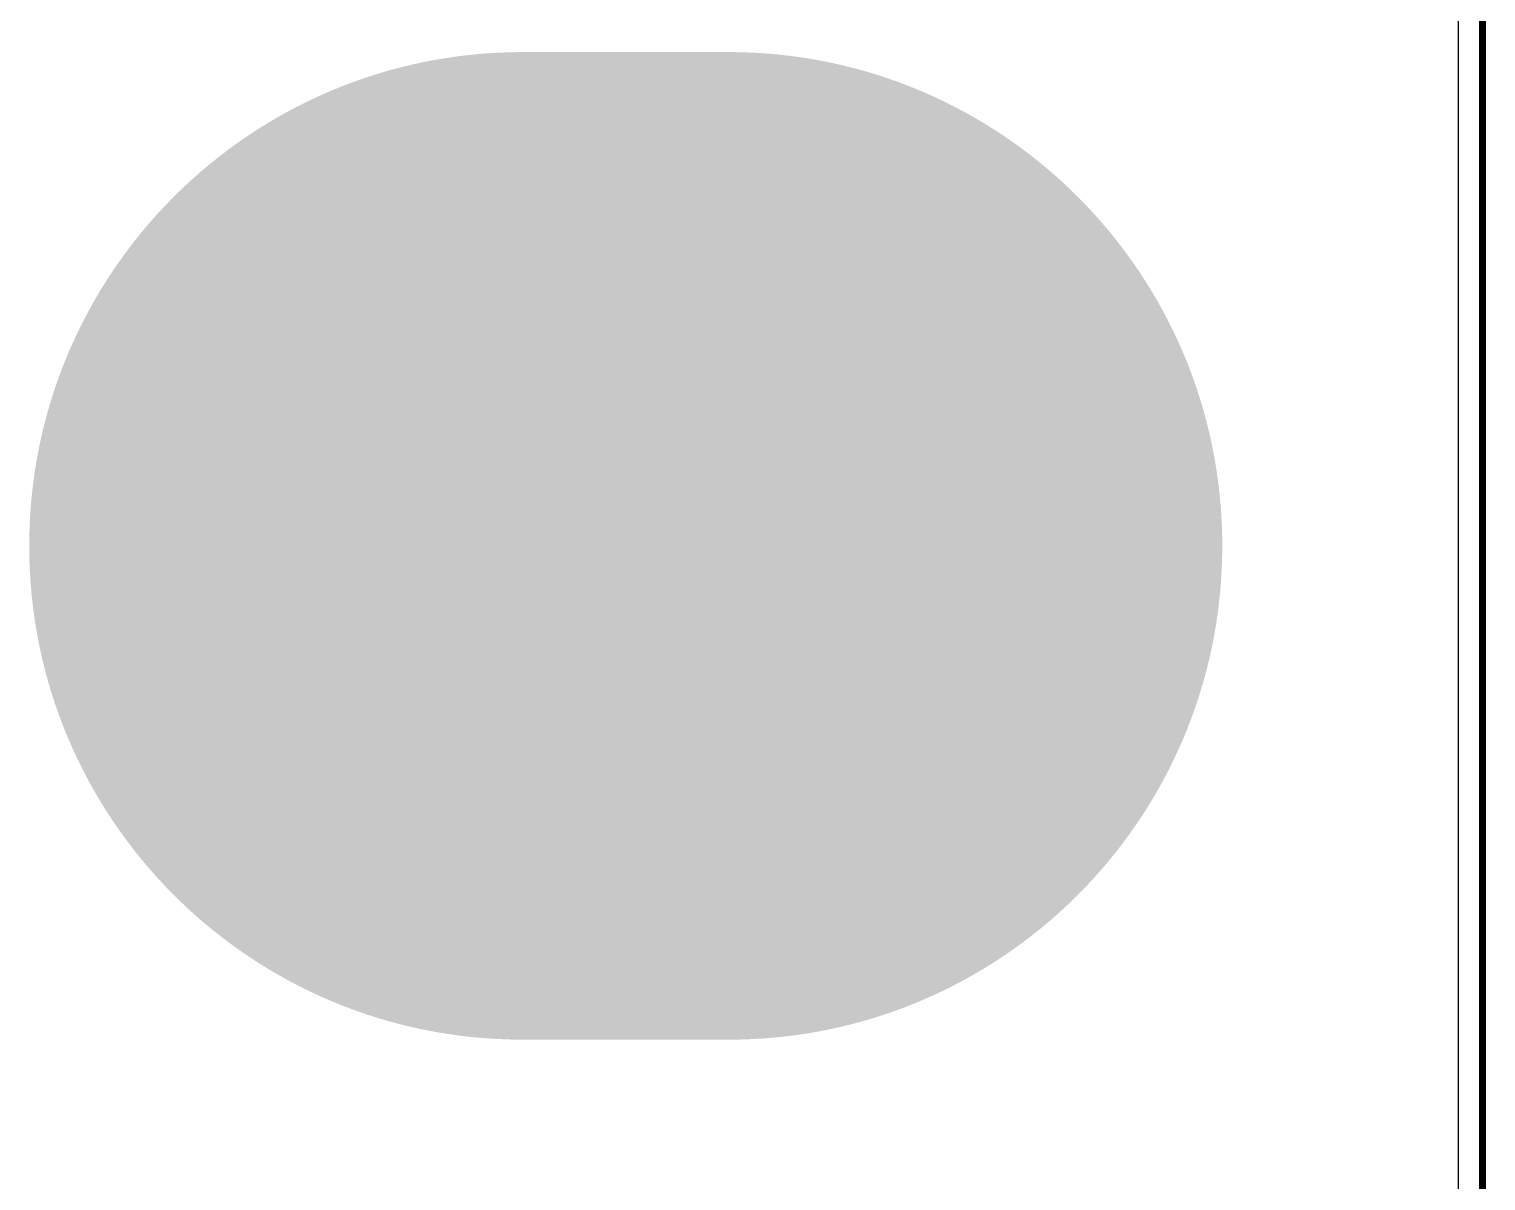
# Model space of a CAD drawing. Header units: millimetres. Extents: x -3.3 to 49.3, y -30.5 to 0.
# Drawn here: x 38.65 to 49.27, y -16.63 to -8.23 of the extents above; entities that cross this region are included whole.
import ezdxf

# ---------------------------------------------------------------- set-up
doc = ezdxf.new("R2010")
doc.units = ezdxf.units.MM
for name, color, linetype in [('BottomLayer', 5, 'Continuous'), ('BottomSolder', 6, 'Continuous'), ('KeepOutLayer', 6, 'Continuous'), ('MultiLayer', 9, 'Continuous'), ('PadHoleLayer', 156, 'Continuous'), ('TopLayer', 1, 'Continuous'), ('TopSolder', 216, 'Continuous'), ('ViaHoleLayer', 16, 'Continuous')]:
    doc.layers.add(name, color=color, linetype=linetype)

msp = doc.modelspace()

# ---------------------------------------------------------------- hatches: boundary and pattern name
at = {"layer": 'BottomLayer'}
h = msp.add_hatch(color=5, dxfattribs=at)
edge = h.paths.add_edge_path()
edge.add_arc((43.75, -12), 3.5, 270, 450)
edge.add_line((43.75, -8.5), (42.25, -8.5))
edge.add_arc((42.25, -12), 3.5, 90, 270)
edge.add_line((42.25, -15.5), (43.75, -15.5))
h = msp.add_hatch(color=5, dxfattribs=at)
edge = h.paths.add_edge_path()
edge.add_arc((43, -9.5), 0.35, 0, 360)
h = msp.add_hatch(color=5, dxfattribs=at)
edge = h.paths.add_edge_path()
edge.add_arc((40.932, -10.132), 0.35, 0, 360)
h = msp.add_hatch(color=5, dxfattribs=at)
edge = h.paths.add_edge_path()
edge.add_arc((45.068, -10.132), 0.35, 0, 360)
h = msp.add_hatch(color=5, dxfattribs=at)
edge = h.paths.add_edge_path()
edge.add_arc((39.7, -12), 0.35, 0, 360)
h = msp.add_hatch(color=5, dxfattribs=at)
edge = h.paths.add_edge_path()
edge.add_arc((46.3, -12), 0.35, 0, 360)
h = msp.add_hatch(color=5, dxfattribs=at)
edge = h.paths.add_edge_path()
edge.add_arc((40.932, -13.868), 0.35, 0, 360)
h = msp.add_hatch(color=5, dxfattribs=at)
edge = h.paths.add_edge_path()
edge.add_arc((45.068, -13.868), 0.35, 0, 360)
h = msp.add_hatch(color=5, dxfattribs=at)
edge = h.paths.add_edge_path()
edge.add_arc((43, -14.5), 0.35, 0, 360)
at = {"layer": 'BottomSolder'}
h = msp.add_hatch(color=6, dxfattribs=at)
edge = h.paths.add_edge_path()
edge.add_arc((43.75, -12), 3.602, 270, 450)
edge.add_line((43.75, -8.398), (42.25, -8.398))
edge.add_arc((42.25, -12), 3.602, 90, 270)
edge.add_line((42.25, -15.602), (43.75, -15.602))
at = {"layer": 'MultiLayer'}
h = msp.add_hatch(color=9, dxfattribs=at)
edge = h.paths.add_edge_path()
edge.add_arc((43.75, -12), 3.5, 270, 450)
edge.add_line((43.75, -8.5), (42.25, -8.5))
edge.add_arc((42.25, -12), 3.5, 90, 270)
edge.add_line((42.25, -15.5), (43.75, -15.5))
at = {"layer": 'PadHoleLayer'}
h = msp.add_hatch(color=156, dxfattribs=at)
edge = h.paths.add_edge_path()
edge.add_arc((43.75, -12), 1.5, 270, 450)
edge.add_line((43.75, -10.5), (42.25, -10.5))
edge.add_arc((42.25, -12), 1.5, 90, 270)
edge.add_line((42.25, -13.5), (43.75, -13.5))
at = {"layer": 'TopLayer'}
h = msp.add_hatch(color=1, dxfattribs=at)
edge = h.paths.add_edge_path()
edge.add_arc((43.75, -12), 3.5, 270, 450)
edge.add_line((43.75, -8.5), (42.25, -8.5))
edge.add_arc((42.25, -12), 3.5, 90, 270)
edge.add_line((42.25, -15.5), (43.75, -15.5))
h = msp.add_hatch(color=1, dxfattribs=at)
edge = h.paths.add_edge_path()
edge.add_arc((43, -9.5), 0.35, 0, 360)
h = msp.add_hatch(color=1, dxfattribs=at)
edge = h.paths.add_edge_path()
edge.add_arc((40.932, -10.132), 0.35, 0, 360)
h = msp.add_hatch(color=1, dxfattribs=at)
edge = h.paths.add_edge_path()
edge.add_arc((45.068, -10.132), 0.35, 0, 360)
h = msp.add_hatch(color=1, dxfattribs=at)
edge = h.paths.add_edge_path()
edge.add_arc((39.7, -12), 0.35, 0, 360)
h = msp.add_hatch(color=1, dxfattribs=at)
edge = h.paths.add_edge_path()
edge.add_arc((46.3, -12), 0.35, 0, 360)
h = msp.add_hatch(color=1, dxfattribs=at)
edge = h.paths.add_edge_path()
edge.add_arc((40.932, -13.868), 0.35, 0, 360)
h = msp.add_hatch(color=1, dxfattribs=at)
edge = h.paths.add_edge_path()
edge.add_arc((45.068, -13.868), 0.35, 0, 360)
h = msp.add_hatch(color=1, dxfattribs=at)
edge = h.paths.add_edge_path()
edge.add_arc((43, -14.5), 0.35, 0, 360)
at = {"layer": 'TopSolder'}
h = msp.add_hatch(color=216, dxfattribs=at)
edge = h.paths.add_edge_path()
edge.add_arc((43.75, -12), 3.602, 270, 450)
edge.add_line((43.75, -8.398), (42.25, -8.398))
edge.add_arc((42.25, -12), 3.602, 90, 270)
edge.add_line((42.25, -15.602), (43.75, -15.602))
at = {"layer": 'ViaHoleLayer'}
h = msp.add_hatch(color=16, dxfattribs=at)
edge = h.paths.add_edge_path()
edge.add_arc((43, -9.5), 0.25, 0, 360)
h = msp.add_hatch(color=16, dxfattribs=at)
edge = h.paths.add_edge_path()
edge.add_arc((40.932, -10.132), 0.25, 0, 360)
h = msp.add_hatch(color=16, dxfattribs=at)
edge = h.paths.add_edge_path()
edge.add_arc((45.068, -10.132), 0.25, 0, 360)
h = msp.add_hatch(color=16, dxfattribs=at)
edge = h.paths.add_edge_path()
edge.add_arc((39.7, -12), 0.25, 0, 360)
h = msp.add_hatch(color=16, dxfattribs=at)
edge = h.paths.add_edge_path()
edge.add_arc((46.3, -12), 0.25, 0, 360)
h = msp.add_hatch(color=16, dxfattribs=at)
edge = h.paths.add_edge_path()
edge.add_arc((40.932, -13.868), 0.25, 0, 360)
h = msp.add_hatch(color=16, dxfattribs=at)
edge = h.paths.add_edge_path()
edge.add_arc((45.068, -13.868), 0.25, 0, 360)
h = msp.add_hatch(color=16, dxfattribs=at)
edge = h.paths.add_edge_path()
edge.add_arc((43, -14.5), 0.25, 0, 360)

# ---------------------------------------------------------------- linework, layer by layer
at = {"layer": 'BottomLayer'}
msp.add_line((49.072, -2), (49.072, -28.5), dxfattribs=at)
at = {"layer": 'KeepOutLayer', "const_width": 0.05}
msp.add_lwpolyline([(49.25, -28.5), (49.25, -2)], dxfattribs=at)
at = {"layer": 'TopLayer'}
msp.add_line((49.072, -2), (49.072, -28.5), dxfattribs=at)

doc.saveas('drawing.dxf')
